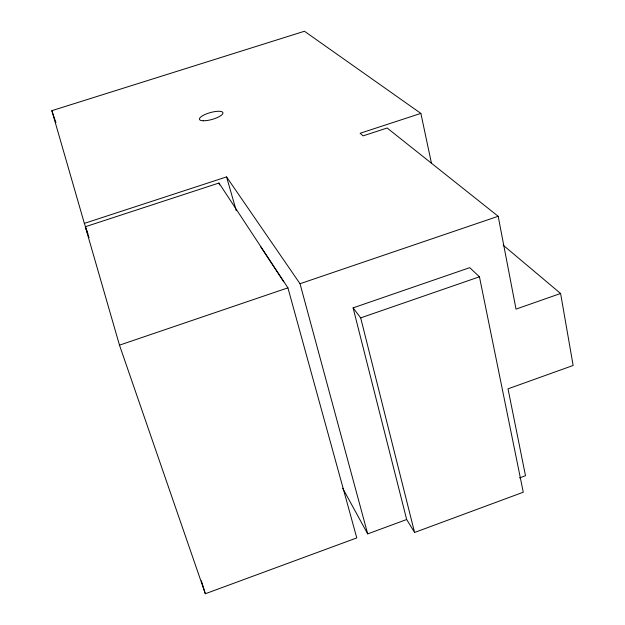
<?xml version="1.0" encoding="UTF-8"?>
<svg xmlns="http://www.w3.org/2000/svg" width="625" height="625" viewBox="0 0 625 625"><rect width="100%" height="100%" fill="white"/><g stroke="black" fill="none" stroke-linecap="round" stroke-linejoin="round"><path stroke-width="0.94" d="M414.586 532.469L523.266 492.219L479.445 276.797L469.734 267.664L353.102 307.867L406.664 519.516L414.586 532.469L360.688 317.883L353.102 307.867M205.328 593.75L356.781 537.906L287.914 287.836L218.961 183.023L85.328 226.742L119.484 345.156L205.328 593.75L201.367 580.789M342.688 488.258L367.695 533.883L406.664 519.516M519.523 477.906L525.492 475.703L508.016 388.836L573.148 365.469L560.594 293.484L503.18 245.203M560.594 293.484L516.016 309.117L498.172 216.281L387.148 128L363.117 135.859L360.109 133.266L420.875 113.406L431.414 163.055M360.688 317.883L479.445 276.797M119.484 345.156L287.914 287.836M87.836 233.531L84.359 223.375L226.57 176.906L300.023 283.719L498.172 216.281M84.359 223.375L51.852 110.664L304.453 31.25L420.875 113.406M260.453 246.375L283.758 281.82M85.328 226.742L89.07 237.648M51.852 110.664L55.945 122.672M218.961 183.023L219.508 184.891M226.57 176.906L236.25 210.68M300.023 283.719L367.695 533.883M203.273 120.766A12.203 3.531 -15.8 0 0 222.711 113.82A12.203 3.531 -15.8 0 0 207.602 113.461A12.203 3.531 -15.8 0 0 203.273 120.766"/></g></svg>
